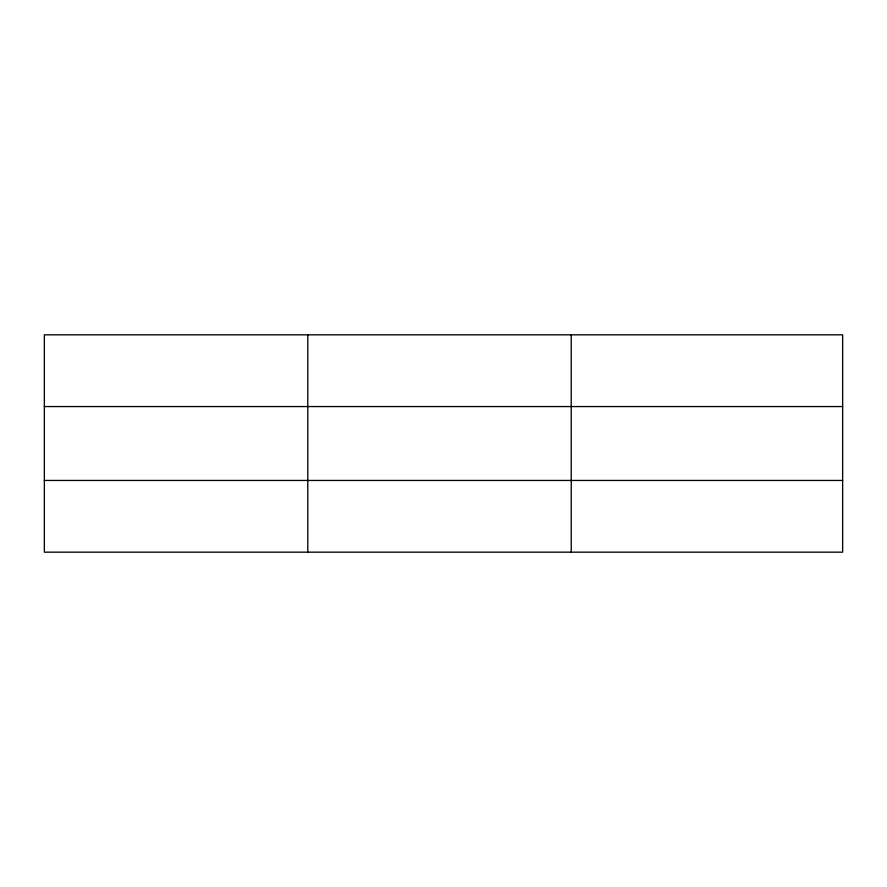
<?xml version="1.0" encoding="UTF-8"?>
<svg xmlns="http://www.w3.org/2000/svg" width="887" height="887" viewBox="0 0 887 887"><rect width="100%" height="100%" fill="white"/><g stroke="black" fill="none" stroke-linecap="round" stroke-linejoin="round"><path stroke-width="1.33" d="M307.789 552.169L307.789 334.831M571.228 552.169L571.228 334.831M842.65 406.556L842.65 334.831L44.35 334.831L44.35 552.169L842.65 552.169L842.65 406.556L44.35 406.556M44.35 480.444L842.65 480.444"/></g></svg>
